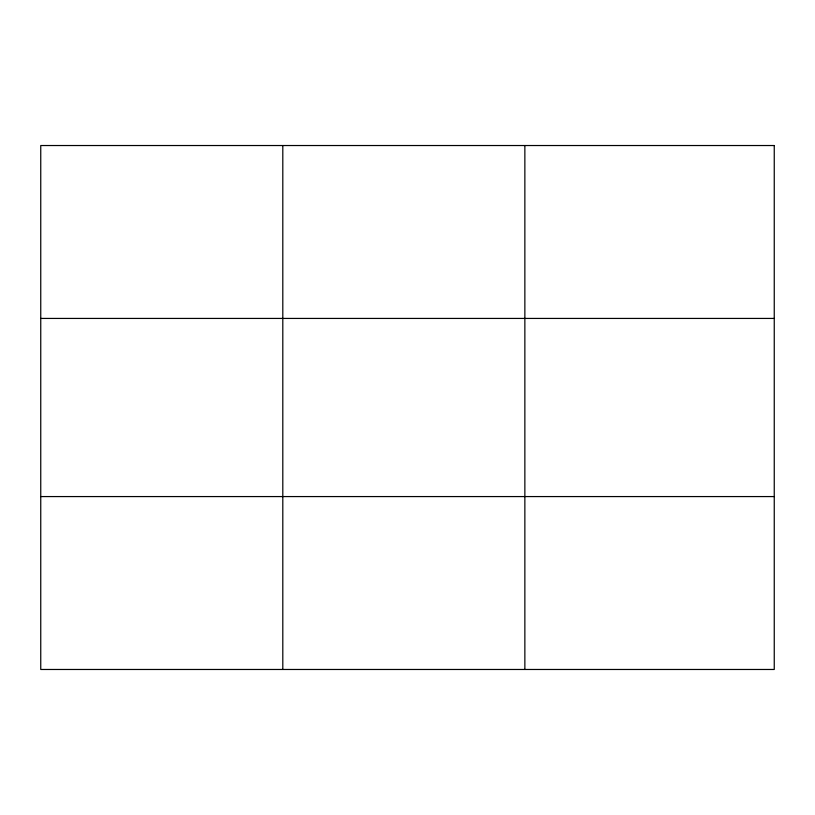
<?xml version="1.0" encoding="UTF-8"?>
<svg xmlns="http://www.w3.org/2000/svg" width="815" height="815" viewBox="0 0 815 815"><rect width="100%" height="100%" fill="white"/><g stroke="black" fill="none" stroke-linecap="round" stroke-linejoin="round"><path stroke-width="1.22" d="M282.805 669.472L282.805 145.528M524.86 669.472L524.86 145.528M40.75 318.431L774.25 318.431M40.75 496.569L774.25 496.569M774.25 145.528L774.25 669.472L40.75 669.472L40.75 145.528L774.25 145.528"/></g></svg>
